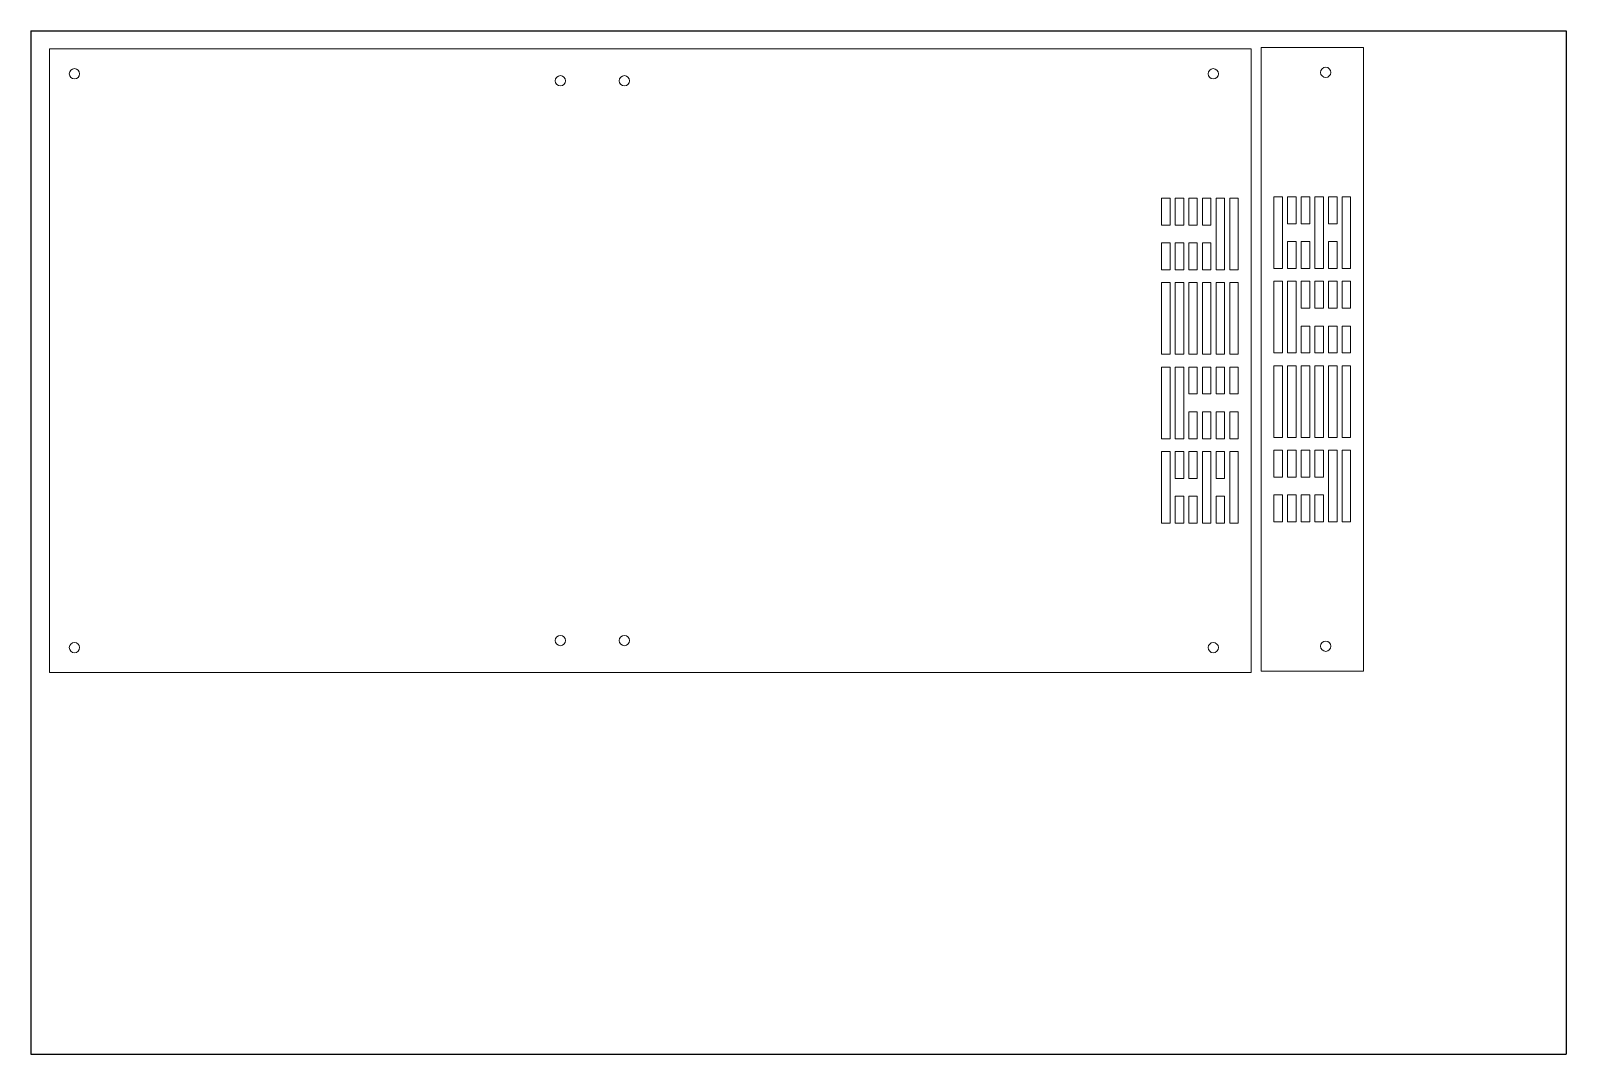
# Model space of a CAD drawing. Header units: millimetres. Extents: x -126 to 474, y -1584 to 2316.
# Drawn here: x -126 to 474, y -1084 to -684 of the extents above; entities that cross this region are included whole.
import ezdxf

# ---------------------------------------------------------------- set-up
doc = ezdxf.new("R2010")
doc.units = ezdxf.units.MM

msp = doc.modelspace()

# ---------------------------------------------------------------- linework, layer by layer
at = {"color": 7, "linetype": 'Continuous'}
for p, q in [((-126.39, -684.23), (473.61, -684.23)), ((-126.39, -684.23), (-126.39, -1084.23)), ((473.61, -684.23), (473.61, -1084.23)), ((-126.39, -1084.23), (473.61, -1084.23))]:
    msp.add_line(p, q, dxfattribs=at)
at = {"color": 7, "linetype": 'Continuous', "lineweight": 15}
for p, q in [((-119.06, -935.07), (-119.06, -691.3)), ((350.44, -691.3), (-119.06, -691.3)), ((350.44, -935.07), (350.44, -691.3)), ((354.36, -934.53), (354.36, -690.76)), ((394.36, -690.76), (354.36, -690.76)), ((394.36, -690.76), (394.36, -934.53)), ((318.78, -749.69), (315.44, -749.69)), ((315.44, -749.69), (315.44, -760.19)), ((318.78, -760.19), (318.78, -749.69)), ((324.11, -749.69), (320.78, -749.69)), ((320.78, -749.69), (320.78, -760.19)), ((324.11, -760.19), (324.11, -749.69)), ((329.44, -749.69), (326.11, -749.69)), ((326.11, -749.69), (326.11, -760.19)), ((329.44, -760.19), (329.44, -749.69)), ((334.78, -749.69), (331.44, -749.69)), ((331.44, -749.69), (331.44, -760.19)), ((334.78, -760.19), (334.78, -749.69)), ((340.11, -749.69), (336.78, -749.69)), ((336.78, -749.69), (336.78, -777.69)), ((340.11, -777.69), (340.11, -749.69)), ((345.44, -749.69), (342.11, -749.69)), ((342.11, -749.69), (342.11, -777.69)), ((345.44, -777.69), (345.44, -749.69)), ((359.36, -749.14), (362.7, -749.14)), ((359.36, -777.14), (359.36, -749.14)), ((362.7, -749.14), (362.7, -777.14)), ((364.7, -749.14), (368.03, -749.14)), ((364.7, -759.64), (364.7, -749.14)), ((368.03, -749.14), (368.03, -759.64)), ((370.03, -749.14), (373.36, -749.14)), ((370.03, -759.64), (370.03, -749.14)), ((373.36, -749.14), (373.36, -759.64)), ((375.36, -749.14), (378.7, -749.14)), ((375.36, -777.14), (375.36, -749.14)), ((378.7, -749.14), (378.7, -777.14)), ((380.7, -749.14), (384.03, -749.14)), ((380.7, -759.64), (380.7, -749.14)), ((384.03, -749.14), (384.03, -759.64)), ((386.03, -749.14), (389.36, -749.14)), ((386.03, -777.14), (386.03, -749.14)), ((389.36, -749.14), (389.36, -777.14)), ((315.44, -760.19), (318.78, -760.19)), ((320.78, -760.19), (324.11, -760.19)), ((326.11, -760.19), (329.44, -760.19)), ((331.44, -760.19), (334.78, -760.19)), ((368.03, -759.64), (364.7, -759.64)), ((373.36, -759.64), (370.03, -759.64)), ((384.03, -759.64), (380.7, -759.64)), ((318.78, -767.19), (315.44, -767.19)), ((315.44, -767.19), (315.44, -777.69)), ((318.78, -777.69), (318.78, -767.19)), ((324.11, -767.19), (320.78, -767.19)), ((320.78, -767.19), (320.78, -777.69)), ((324.11, -777.69), (324.11, -767.19)), ((329.44, -767.19), (326.11, -767.19)), ((326.11, -767.19), (326.11, -777.69)), ((329.44, -777.69), (329.44, -767.19)), ((334.78, -767.19), (331.44, -767.19)), ((331.44, -767.19), (331.44, -777.69)), ((334.78, -777.69), (334.78, -767.19)), ((364.7, -766.64), (368.03, -766.64)), ((364.7, -777.14), (364.7, -766.64)), ((368.03, -766.64), (368.03, -777.14)), ((370.03, -766.64), (373.36, -766.64)), ((370.03, -777.14), (370.03, -766.64)), ((373.36, -766.64), (373.36, -777.14)), ((380.7, -766.64), (384.03, -766.64)), ((380.7, -777.14), (380.7, -766.64)), ((384.03, -766.64), (384.03, -777.14)), ((315.44, -777.69), (318.78, -777.69)), ((320.78, -777.69), (324.11, -777.69)), ((326.11, -777.69), (329.44, -777.69)), ((331.44, -777.69), (334.78, -777.69)), ((336.78, -777.69), (340.11, -777.69)), ((342.11, -777.69), (345.44, -777.69)), ((362.7, -777.14), (359.36, -777.14)), ((368.03, -777.14), (364.7, -777.14)), ((373.36, -777.14), (370.03, -777.14)), ((378.7, -777.14), (375.36, -777.14)), ((384.03, -777.14), (380.7, -777.14)), ((389.36, -777.14), (386.03, -777.14)), ((318.78, -782.69), (315.44, -782.69)), ((315.44, -782.69), (315.44, -810.69)), ((318.78, -810.69), (318.78, -782.69)), ((324.11, -782.69), (320.78, -782.69)), ((320.78, -782.69), (320.78, -810.69)), ((324.11, -810.69), (324.11, -782.69)), ((329.44, -782.69), (326.11, -782.69)), ((326.11, -782.69), (326.11, -810.69)), ((329.44, -810.69), (329.44, -782.69)), ((334.78, -782.69), (331.44, -782.69)), ((331.44, -782.69), (331.44, -810.69)), ((334.78, -810.69), (334.78, -782.69)), ((340.11, -782.69), (336.78, -782.69)), ((336.78, -782.69), (336.78, -810.69)), ((340.11, -810.69), (340.11, -782.69)), ((345.44, -782.69), (342.11, -782.69)), ((342.11, -782.69), (342.11, -810.69)), ((345.44, -810.69), (345.44, -782.69)), ((359.36, -782.14), (362.7, -782.14)), ((359.36, -810.14), (359.36, -782.14)), ((362.7, -782.14), (362.7, -810.14)), ((364.7, -782.14), (368.03, -782.14)), ((364.7, -810.14), (364.7, -782.14)), ((368.03, -782.14), (368.03, -810.14)), ((370.03, -782.14), (373.36, -782.14)), ((370.03, -792.64), (370.03, -782.14)), ((373.36, -782.14), (373.36, -792.64)), ((375.36, -782.14), (378.7, -782.14)), ((375.36, -792.64), (375.36, -782.14)), ((378.7, -782.14), (378.7, -792.64)), ((380.7, -782.14), (384.03, -782.14)), ((380.7, -792.64), (380.7, -782.14)), ((384.03, -782.14), (384.03, -792.64)), ((386.03, -782.14), (389.36, -782.14)), ((386.03, -792.64), (386.03, -782.14)), ((389.36, -782.14), (389.36, -792.64)), ((373.36, -792.64), (370.03, -792.64)), ((378.7, -792.64), (375.36, -792.64)), ((384.03, -792.64), (380.7, -792.64)), ((389.36, -792.64), (386.03, -792.64)), ((370.03, -799.64), (373.36, -799.64)), ((370.03, -810.14), (370.03, -799.64)), ((373.36, -799.64), (373.36, -810.14)), ((375.36, -799.64), (378.7, -799.64)), ((375.36, -810.14), (375.36, -799.64)), ((378.7, -799.64), (378.7, -810.14)), ((380.7, -799.64), (384.03, -799.64)), ((380.7, -810.14), (380.7, -799.64)), ((384.03, -799.64), (384.03, -810.14)), ((386.03, -799.64), (389.36, -799.64)), ((386.03, -810.14), (386.03, -799.64)), ((389.36, -799.64), (389.36, -810.14)), ((315.44, -810.69), (318.78, -810.69)), ((318.78, -815.69), (315.44, -815.69)), ((315.44, -815.69), (315.44, -843.69)), ((318.78, -843.69), (318.78, -815.69)), ((320.78, -810.69), (324.11, -810.69)), ((324.11, -815.69), (320.78, -815.69)), ((320.78, -815.69), (320.78, -843.69)), ((324.11, -843.69), (324.11, -815.69)), ((326.11, -810.69), (329.44, -810.69)), ((329.44, -815.69), (326.11, -815.69)), ((326.11, -815.69), (326.11, -826.19)), ((329.44, -826.19), (329.44, -815.69)), ((331.44, -810.69), (334.78, -810.69)), ((334.78, -815.69), (331.44, -815.69)), ((331.44, -815.69), (331.44, -826.19)), ((334.78, -826.19), (334.78, -815.69)), ((336.78, -810.69), (340.11, -810.69)), ((340.11, -815.69), (336.78, -815.69)), ((336.78, -815.69), (336.78, -826.19)), ((340.11, -826.19), (340.11, -815.69)), ((342.11, -810.69), (345.44, -810.69)), ((345.44, -815.69), (342.11, -815.69)), ((342.11, -815.69), (342.11, -826.19)), ((345.44, -826.19), (345.44, -815.69)), ((362.7, -810.14), (359.36, -810.14)), ((359.36, -815.14), (362.7, -815.14)), ((359.36, -843.14), (359.36, -815.14)), ((362.7, -815.14), (362.7, -843.14)), ((368.03, -810.14), (364.7, -810.14)), ((364.7, -815.14), (368.03, -815.14)), ((364.7, -843.14), (364.7, -815.14)), ((368.03, -815.14), (368.03, -843.14)), ((373.36, -810.14), (370.03, -810.14)), ((370.03, -815.14), (373.36, -815.14)), ((370.03, -843.14), (370.03, -815.14)), ((373.36, -815.14), (373.36, -843.14)), ((378.7, -810.14), (375.36, -810.14)), ((375.36, -815.14), (378.7, -815.14)), ((375.36, -843.14), (375.36, -815.14)), ((378.7, -815.14), (378.7, -843.14)), ((384.03, -810.14), (380.7, -810.14)), ((380.7, -815.14), (384.03, -815.14)), ((380.7, -843.14), (380.7, -815.14)), ((384.03, -815.14), (384.03, -843.14)), ((389.36, -810.14), (386.03, -810.14)), ((386.03, -815.14), (389.36, -815.14)), ((386.03, -843.14), (386.03, -815.14)), ((389.36, -815.14), (389.36, -843.14)), ((326.11, -826.19), (329.44, -826.19)), ((331.44, -826.19), (334.78, -826.19)), ((336.78, -826.19), (340.11, -826.19)), ((342.11, -826.19), (345.44, -826.19)), ((329.44, -833.19), (326.11, -833.19)), ((326.11, -833.19), (326.11, -843.69)), ((329.44, -843.69), (329.44, -833.19)), ((334.78, -833.19), (331.44, -833.19)), ((331.44, -833.19), (331.44, -843.69)), ((334.78, -843.69), (334.78, -833.19)), ((340.11, -833.19), (336.78, -833.19)), ((336.78, -833.19), (336.78, -843.69)), ((340.11, -843.69), (340.11, -833.19)), ((345.44, -833.19), (342.11, -833.19)), ((342.11, -833.19), (342.11, -843.69)), ((345.44, -843.69), (345.44, -833.19)), ((315.44, -843.69), (318.78, -843.69)), ((320.78, -843.69), (324.11, -843.69)), ((326.11, -843.69), (329.44, -843.69)), ((331.44, -843.69), (334.78, -843.69)), ((336.78, -843.69), (340.11, -843.69)), ((342.11, -843.69), (345.44, -843.69)), ((362.7, -843.14), (359.36, -843.14)), ((368.03, -843.14), (364.7, -843.14)), ((373.36, -843.14), (370.03, -843.14)), ((378.7, -843.14), (375.36, -843.14)), ((384.03, -843.14), (380.7, -843.14)), ((389.36, -843.14), (386.03, -843.14)), ((318.78, -848.69), (315.44, -848.69)), ((315.44, -848.69), (315.44, -876.69)), ((318.78, -876.69), (318.78, -848.69)), ((324.11, -848.69), (320.78, -848.69)), ((320.78, -848.69), (320.78, -859.19)), ((324.11, -859.19), (324.11, -848.69)), ((329.44, -848.69), (326.11, -848.69)), ((326.11, -848.69), (326.11, -859.19)), ((329.44, -859.19), (329.44, -848.69)), ((334.78, -848.69), (331.44, -848.69)), ((331.44, -848.69), (331.44, -876.69)), ((334.78, -876.69), (334.78, -848.69)), ((340.11, -848.69), (336.78, -848.69)), ((336.78, -848.69), (336.78, -859.19)), ((340.11, -859.19), (340.11, -848.69)), ((345.44, -848.69), (342.11, -848.69)), ((342.11, -848.69), (342.11, -876.69)), ((345.44, -876.69), (345.44, -848.69)), ((359.36, -848.14), (362.7, -848.14)), ((359.36, -858.64), (359.36, -848.14)), ((362.7, -848.14), (362.7, -858.64)), ((364.7, -848.14), (368.03, -848.14)), ((364.7, -858.64), (364.7, -848.14)), ((368.03, -848.14), (368.03, -858.64)), ((370.03, -848.14), (373.36, -848.14)), ((370.03, -858.64), (370.03, -848.14)), ((373.36, -848.14), (373.36, -858.64)), ((375.36, -848.14), (378.7, -848.14)), ((375.36, -858.64), (375.36, -848.14)), ((378.7, -848.14), (378.7, -858.64)), ((380.7, -848.14), (384.03, -848.14)), ((380.7, -876.14), (380.7, -848.14)), ((384.03, -848.14), (384.03, -876.14)), ((386.03, -848.14), (389.36, -848.14)), ((386.03, -876.14), (386.03, -848.14)), ((389.36, -848.14), (389.36, -876.14)), ((320.78, -859.19), (324.11, -859.19)), ((326.11, -859.19), (329.44, -859.19)), ((336.78, -859.19), (340.11, -859.19)), ((362.7, -858.64), (359.36, -858.64)), ((368.03, -858.64), (364.7, -858.64)), ((373.36, -858.64), (370.03, -858.64)), ((378.7, -858.64), (375.36, -858.64)), ((324.11, -866.19), (320.78, -866.19)), ((320.78, -866.19), (320.78, -876.69)), ((324.11, -876.69), (324.11, -866.19)), ((329.44, -866.19), (326.11, -866.19)), ((326.11, -866.19), (326.11, -876.69)), ((329.44, -876.69), (329.44, -866.19)), ((340.11, -866.19), (336.78, -866.19)), ((336.78, -866.19), (336.78, -876.69)), ((340.11, -876.69), (340.11, -866.19)), ((359.36, -865.64), (362.7, -865.64)), ((359.36, -876.14), (359.36, -865.64)), ((362.7, -865.64), (362.7, -876.14)), ((364.7, -865.64), (368.03, -865.64)), ((364.7, -876.14), (364.7, -865.64)), ((368.03, -865.64), (368.03, -876.14)), ((370.03, -865.64), (373.36, -865.64)), ((370.03, -876.14), (370.03, -865.64)), ((373.36, -865.64), (373.36, -876.14)), ((375.36, -865.64), (378.7, -865.64)), ((375.36, -876.14), (375.36, -865.64)), ((378.7, -865.64), (378.7, -876.14)), ((315.44, -876.69), (318.78, -876.69)), ((320.78, -876.69), (324.11, -876.69)), ((326.11, -876.69), (329.44, -876.69)), ((331.44, -876.69), (334.78, -876.69)), ((336.78, -876.69), (340.11, -876.69)), ((342.11, -876.69), (345.44, -876.69)), ((362.7, -876.14), (359.36, -876.14)), ((368.03, -876.14), (364.7, -876.14)), ((373.36, -876.14), (370.03, -876.14)), ((378.7, -876.14), (375.36, -876.14)), ((384.03, -876.14), (380.7, -876.14)), ((389.36, -876.14), (386.03, -876.14)), ((350.44, -935.07), (-119.06, -935.07)), ((394.36, -934.53), (354.36, -934.53))]:
    msp.add_line(p, q, dxfattribs=at)
for centre in [(-109.31, -701.05), (80.57, -703.8), (105.57, -703.8), (335.69, -701.05), (379.61, -700.51), (-109.31, -925.32), (80.57, -922.57), (105.57, -922.57), (335.69, -925.32), (379.61, -924.78)]:
    msp.add_circle(centre, 2, dxfattribs=at)

doc.saveas('drawing.dxf')
